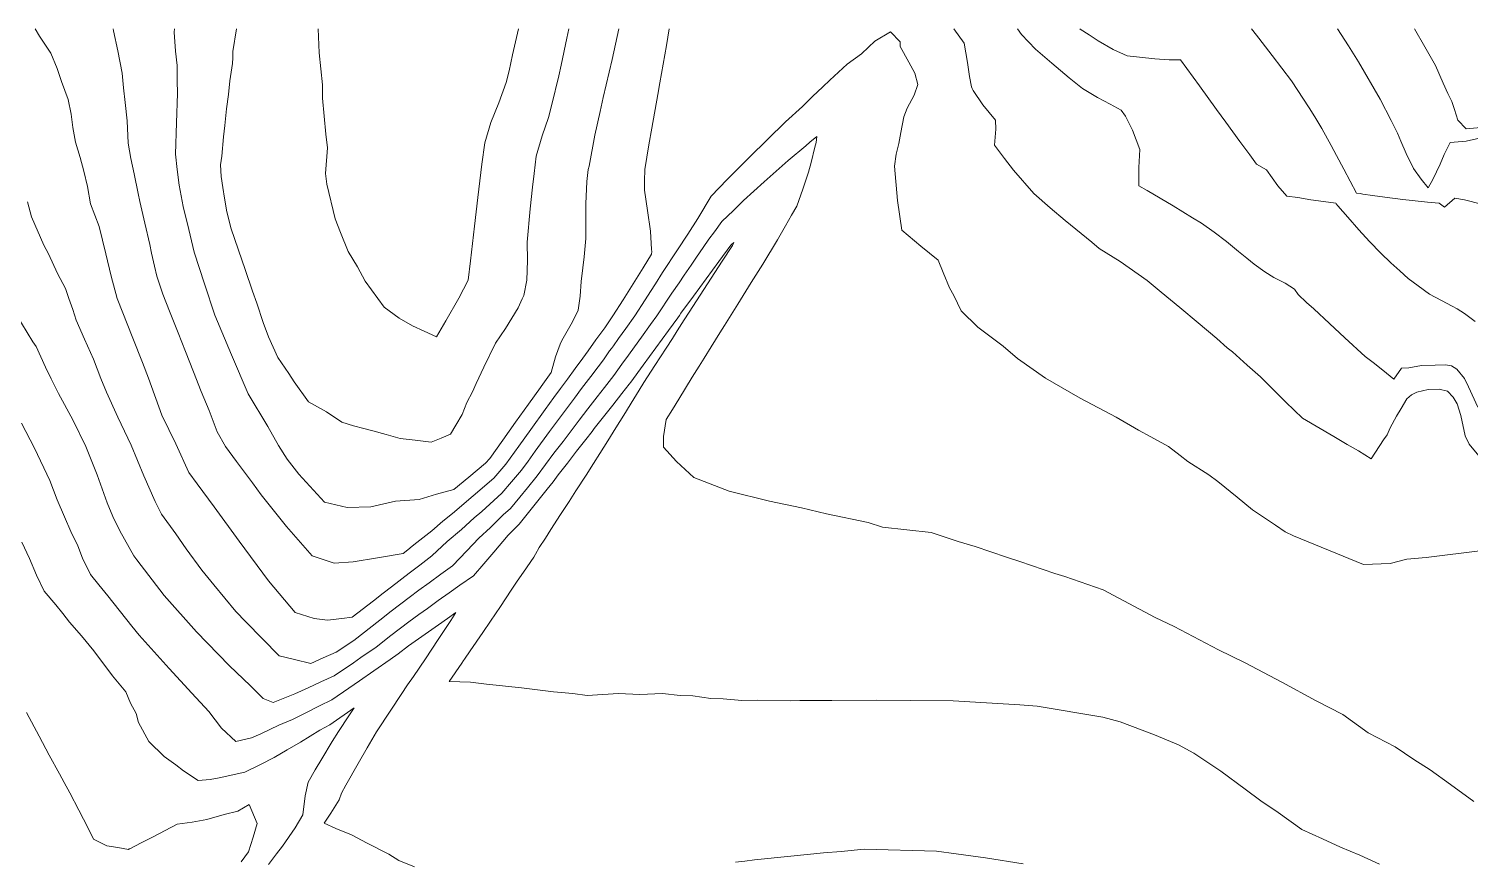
# Model space of a CAD drawing. Header units: inches. Extents: x 11351264 to 11356330, y 6702313 to 6706468.
# Drawn here: x 11355333.5 to 11355670.8, y 6706273.3 to 6706468.1 of the extents above; entities that cross this region are included whole.
import ezdxf

# ---------------------------------------------------------------- set-up
doc = ezdxf.new("R2010")
doc.units = ezdxf.units.IN
doc.header["$MEASUREMENT"] = 0
doc.layers.add('Shumate_Contours_clip1', color=7, linetype='Continuous', lineweight=0)

msp = doc.modelspace()

# ---------------------------------------------------------------- linework, layer by layer
at = {"layer": 'Shumate_Contours_clip1'}
for points, elevation in [([(11355673.1, 6706345.97), (11355669.31, 6706345.46), (11355664.88, 6706344.95), (11355660.55, 6706344.36), (11355655.97, 6706343.99), (11355652.08, 6706342.96), (11355645.84, 6706342.73), (11355629.49, 6706349.42), (11355627.5, 6706350.4), (11355625.24, 6706351.91), (11355619.9, 6706355.5), (11355616.28, 6706358.52), (11355611.79, 6706362.15), (11355609.66, 6706363.73), (11355604.77, 6706366.84), (11355602.92, 6706368.28), (11355600.19, 6706370.36), (11355596.1, 6706372.64), (11355593.18, 6706374.16), (11355587.92, 6706377.24), (11355579.54, 6706381.66), (11355571.45, 6706386.34), (11355564.84, 6706390.97), (11355561.47, 6706393.82), (11355555.6, 6706398.3), (11355551.7, 6706402.12), (11355549.94, 6706405.67), (11355548.97, 6706407.51), (11355547.46, 6706411.05), (11355546.27, 6706413.95), (11355542.27, 6706417.26), (11355537.81, 6706421.01), (11355536.74, 6706427.94), (11355536.04, 6706436), (11355536.44, 6706438.82), (11355537.11, 6706441.28), (11355537.56, 6706443.89), (11355538.24, 6706447.5), (11355539.01, 6706449.57), (11355540.67, 6706452.59), (11355541.56, 6706455.06), (11355540.82, 6706457.78), (11355539.44, 6706460.34), (11355537.43, 6706463.99), (11355537.39, 6706465.07), (11355535.13, 6706467.41), (11355531.48, 6706465.25), (11355529.96, 6706463.87), (11355528.38, 6706462.3), (11355524.99, 6706459.84), (11355520.93, 6706456.12), (11355519.3, 6706454.53), (11355516.88, 6706452.3), (11355514.51, 6706449.98), (11355510.53, 6706446.33), (11355506.31, 6706442.2), (11355502.1, 6706438.07), (11355496.88, 6706432.85), (11355493.16, 6706428.94), (11355490.01, 6706423.76), (11355487.67, 6706420.08), (11355485.3, 6706416.4), (11355481.81, 6706411.08), (11355480.14, 6706408.45), (11355478.95, 6706406.63), (11355477.72, 6706404.7), (11355475.28, 6706400.95), (11355473.19, 6706397.99), (11355471.51, 6706395.64), (11355470.27, 6706393.92), (11355469.81, 6706393.29), (11355469.4, 6706392.72), (11355467.93, 6706390.68), (11355466.73, 6706389.01), (11355464.98, 6706386.71), (11355462.84, 6706383.9), (11355461.18, 6706381.67), (11355459.31, 6706379.16), (11355457.45, 6706376.69), (11355455.33, 6706373.87), (11355451.98, 6706369.26), (11355450.3, 6706366.93), (11355448.79, 6706364.84), (11355446.45, 6706362.08), (11355444.19, 6706359.47), (11355439.47, 6706355.16), (11355437.68, 6706353.63), (11355434.7, 6706350.92), (11355431.41, 6706348.13), (11355427.77, 6706344.74), (11355424.95, 6706342.6), (11355422.49, 6706340.71), (11355418.31, 6706337.49), (11355416.37, 6706335.99), (11355414.12, 6706334.24), (11355409.14, 6706330.37), (11355406.7, 6706330.11), (11355403.36, 6706329.68), (11355400.24, 6706330.13), (11355395.78, 6706331.47), (11355389.57, 6706338.94), (11355382.7, 6706348.23), (11355376.8, 6706356.24), (11355372.86, 6706361.62), (11355370.91, 6706364.28), (11355367.85, 6706370.97), (11355364.62, 6706377.7), (11355361.45, 6706386.34), (11355360.03, 6706390), (11355357.83, 6706395.69), (11355354.12, 6706404.99), (11355352.76, 6706410.22), (11355351.45, 6706415.47), (11355349.89, 6706421.82), (11355347.89, 6706427.18), (11355347.16, 6706431.2), (11355346.31, 6706434.83), (11355345.46, 6706438.02), (11355344.39, 6706441.63), (11355343.78, 6706445.05), (11355343.34, 6706448.11), (11355342.7, 6706451.58), (11355341.14, 6706455.81), (11355340.05, 6706458.82), (11355338.6, 6706462.42), (11355335.94, 6706466.4), (11355334.95, 6706468.13)], 1388), ([(11355483.3, 6706468.13), (11355482.72, 6706464.26), (11355481.18, 6706455.48), (11355480.71, 6706452.74), (11355479.31, 6706444.91), (11355478.61, 6706440.94), (11355477.63, 6706435.23), (11355477.57, 6706432.56), (11355477.56, 6706430.38), (11355478.25, 6706425.56), (11355478.93, 6706420.73), (11355479.23, 6706416.46), (11355479.24, 6706415.99), (11355479.16, 6706415.34), (11355477.21, 6706412.16), (11355474.88, 6706408.42), (11355472.54, 6706404.67), (11355470.16, 6706400.93), (11355468.25, 6706398.16), (11355466.19, 6706395.32), (11355464.35, 6706392.74), (11355463.12, 6706391.03), (11355461.34, 6706388.65), (11355459.5, 6706386.11), (11355457.92, 6706383.95), (11355456.34, 6706381.79), (11355454.28, 6706379), (11355450.95, 6706374.36), (11355448.13, 6706370.42), (11355445.1, 6706366.19), (11355442.27, 6706362.98), (11355437.46, 6706358.8), (11355432.63, 6706354.69), (11355430.37, 6706352.86), (11355427.75, 6706350.65), (11355423.54, 6706347.31), (11355423.12, 6706346.94), (11355422.81, 6706346.7), (11355422.53, 6706346.49), (11355421.05, 6706345.34), (11355415.05, 6706344.27), (11355409.35, 6706343.35), (11355404.9, 6706343.08), (11355399.75, 6706344.77), (11355393.73, 6706351.6), (11355392.53, 6706353.21), (11355387.86, 6706359.07), (11355385.82, 6706361.83), (11355382.07, 6706366.88), (11355379.49, 6706370.37), (11355377.57, 6706373.8), (11355375.65, 6706378.75), (11355373.83, 6706383.2), (11355372.02, 6706387.84), (11355370.09, 6706392.6), (11355368.41, 6706396.93), (11355366.37, 6706402.01), (11355364.81, 6706406.01), (11355363.41, 6706410.26), (11355362.89, 6706412.56), (11355362.19, 6706415.6), (11355361.74, 6706417.61), (11355360.6, 6706422.65), (11355359.45, 6706427.7), (11355359.06, 6706429.55), (11355358.08, 6706434.18), (11355357.36, 6706437.79), (11355356.68, 6706441.39), (11355356.47, 6706446.6), (11355355.98, 6706450.85), (11355355.65, 6706454.3), (11355355.34, 6706457.76), (11355354.26, 6706462.99), (11355353.3, 6706467.69), (11355353.21, 6706468.13)], 1390), ([(11355471.55, 6706468.13), (11355470.01, 6706460.92), (11355467.89, 6706452.05), (11355467.18, 6706448.74), (11355465.92, 6706443.21), (11355464.57, 6706436), (11355464.37, 6706435.16), (11355464.03, 6706432.39), (11355463.81, 6706427.13), (11355463.81, 6706423.1), (11355463.8, 6706419.06), (11355463.42, 6706414.76), (11355463.14, 6706412.19), (11355462.76, 6706408.95), (11355462.5, 6706405.55), (11355462.07, 6706402.24), (11355460.69, 6706399.55), (11355458.22, 6706395.2), (11355457.82, 6706394.3), (11355456.69, 6706391.34), (11355455.75, 6706387.69), (11355453.39, 6706384.39), (11355453.23, 6706384.17), (11355450.43, 6706380.26), (11355447.4, 6706376.03), (11355444.38, 6706371.8), (11355441.36, 6706367.57), (11355440.36, 6706366.46), (11355436.41, 6706363.17), (11355432.97, 6706360.3), (11355428.89, 6706359.18), (11355424.79, 6706357.94), (11355419.26, 6706357.52), (11355413.5, 6706356.25), (11355407.95, 6706356.04), (11355402.69, 6706357.3), (11355396.62, 6706363.89), (11355393.9, 6706367.4), (11355391.92, 6706370.56), (11355389.43, 6706375.03), (11355384.8, 6706382.7), (11355380.86, 6706391.85), (11355377, 6706401.1), (11355374.6, 6706408.47), (11355372.15, 6706415.82), (11355370.87, 6706421.13), (11355369.6, 6706426.51), (11355369.13, 6706429), (11355368.63, 6706431.52), (11355368.17, 6706435.23), (11355367.79, 6706438.76), (11355368.05, 6706446.14), (11355368.25, 6706453.02), (11355368.17, 6706456.05), (11355368.15, 6706459.54), (11355367.79, 6706462.9), (11355367.48, 6706467.38), (11355367.54, 6706468.13)], 1392), ([(11355459.88, 6706468.13), (11355459.4, 6706465.91), (11355458.06, 6706459.65), (11355457.51, 6706457.11), (11355455.84, 6706450.42), (11355455.08, 6706447.37), (11355453.61, 6706443.08), (11355452.22, 6706438.3), (11355451.7, 6706434.27), (11355451.37, 6706431.08), (11355450.81, 6706425.98), (11355450.08, 6706418.21), (11355450.18, 6706413.87), (11355450.01, 6706409.29), (11355449.28, 6706405.72), (11355448.93, 6706404.96), (11355447.98, 6706402.79), (11355445.03, 6706397.98), (11355442.7, 6706394.55), (11355439.93, 6706388.91), (11355438.19, 6706385.09), (11355437.27, 6706383.15), (11355435.95, 6706380.65), (11355434.91, 6706377.85), (11355433.39, 6706375.33), (11355432.17, 6706373.28), (11355429.96, 6706372.32), (11355427.6, 6706371.34), (11355423.89, 6706371.81), (11355420.39, 6706372.2), (11355417.07, 6706373.17), (11355413.97, 6706374.03), (11355411.87, 6706374.57), (11355409.41, 6706375.17), (11355406.7, 6706376.06), (11355403.13, 6706378.44), (11355398.95, 6706380.82), (11355395.57, 6706385.5), (11355394.3, 6706387.45), (11355391.7, 6706391.18), (11355389.53, 6706396.06), (11355388.34, 6706399.4), (11355386.81, 6706403.93), (11355385.82, 6706406.71), (11355384.1, 6706411.8), (11355383.31, 6706414.02), (11355380.8, 6706421.32), (11355379.77, 6706425.32), (11355379.29, 6706428.47), (11355378.87, 6706431.01), (11355378.45, 6706433.54), (11355378.33, 6706436.27), (11355378.61, 6706438.34), (11355378.99, 6706442.85), (11355379.37, 6706445.53), (11355379.72, 6706449.42), (11355380.21, 6706452.77), (11355380.49, 6706455.97), (11355381.13, 6706460.04), (11355381.18, 6706461.36), (11355381.17, 6706462.85), (11355382.04, 6706468.13)], 1394), ([(11355448.09, 6706468.13), (11355446.69, 6706462.03), (11355445.92, 6706458.32), (11355445.15, 6706455.55), (11355443.48, 6706450.84), (11355441.61, 6706446.19), (11355440.22, 6706441.41), (11355439.48, 6706436.45), (11355438.52, 6706428.64), (11355437.74, 6706421.96), (11355436.84, 6706413.78), (11355436.28, 6706409.26), (11355434.11, 6706405.09), (11355431.09, 6706399.77), (11355428.88, 6706396.05), (11355426.02, 6706397.37), (11355423.25, 6706398.57), (11355420.15, 6706400.39), (11355416.61, 6706402.95), (11355412.14, 6706409.06), (11355410.4, 6706412.39), (11355408.2, 6706416), (11355406.37, 6706420.46), (11355405.16, 6706423.65), (11355403.18, 6706431.75), (11355402.86, 6706434.27), (11355403.4, 6706440.26), (11355402.96, 6706443.48), (11355402.21, 6706451.88), (11355402.16, 6706455.03), (11355401.39, 6706462.52), (11355401.16, 6706468.13)], 1396), ([(11355672.86, 6706368.15), (11355670.61, 6706370.91), (11355669.62, 6706372.89), (11355668.62, 6706377.63), (11355667.79, 6706380.33), (11355666.84, 6706381.93), (11355665.52, 6706383.34), (11355663.53, 6706383.76), (11355660.97, 6706383.66), (11355658.34, 6706383.06), (11355657.11, 6706382.48), (11355655.98, 6706381.55), (11355654.67, 6706379.28), (11355653.6, 6706377.43), (11355652.08, 6706374.69), (11355651.41, 6706373.08), (11355650.52, 6706371.95), (11355647.63, 6706367.46), (11355644.68, 6706369.32), (11355642.06, 6706370.81), (11355638.9, 6706372.68), (11355631.56, 6706376.98), (11355629.63, 6706378.88), (11355627.65, 6706380.74), (11355624.54, 6706383.84), (11355621.74, 6706386.64), (11355618.63, 6706389.42), (11355615.18, 6706392.5), (11355613.93, 6706393.49), (11355611.49, 6706395.64), (11355607.18, 6706399.27), (11355602.83, 6706402.88), (11355598.52, 6706406.52), (11355595.24, 6706409.21), (11355588.91, 6706413.63), (11355583.96, 6706416.72), (11355582.26, 6706418.16), (11355575.99, 6706423.27), (11355572.53, 6706426.25), (11355568.68, 6706429.58), (11355563.94, 6706435.07), (11355561.85, 6706437.74), (11355559.5, 6706440.89), (11355559.77, 6706444.65), (11355559.74, 6706446.77), (11355558.24, 6706448.56), (11355556.74, 6706450.35), (11355554.46, 6706453.68), (11355554.29, 6706454.12), (11355554.11, 6706454.58), (11355553.61, 6706456.96), (11355553.15, 6706460.22), (11355552.38, 6706464.8), (11355549.99, 6706468.13)], 1390), ([(11355672.6, 6706379.58), (11355670.4, 6706384.36), (11355669.45, 6706386.24), (11355667.73, 6706388.46), (11355666.47, 6706389.26), (11355665.04, 6706389.46), (11355662.62, 6706389.43), (11355659.42, 6706389.31), (11355656.49, 6706388.8), (11355654.72, 6706388.68), (11355652.94, 6706386.1), (11355650.39, 6706388.22), (11355648.15, 6706390.03), (11355646.26, 6706391.42), (11355641.47, 6706395.79), (11355637.86, 6706399.18), (11355634.26, 6706402.57), (11355632.5, 6706404.07), (11355630.58, 6706405.97), (11355629.71, 6706407.19), (11355627.5, 6706408.59), (11355624.84, 6706409.89), (11355622.76, 6706411.24), (11355620.26, 6706413.06), (11355618.58, 6706414.44), (11355616.63, 6706416.04), (11355613.81, 6706418.31), (11355610.92, 6706420.53), (11355607.91, 6706422.61), (11355605.83, 6706423.86), (11355601.28, 6706426.71), (11355595.21, 6706430.27), (11355593.3, 6706431.4), (11355593.24, 6706435.65), (11355593.51, 6706439.84), (11355591.8, 6706444.42), (11355590.14, 6706447.69), (11355589.09, 6706449.1), (11355586.58, 6706450.51), (11355583.58, 6706452.08), (11355580.1, 6706454.14), (11355576.95, 6706456.65), (11355572.87, 6706460.1), (11355569.07, 6706463.38), (11355565.78, 6706466.81), (11355564.9, 6706468.13)], 1392), ([(11355671.98, 6706399.63), (11355669.46, 6706401.47), (11355667.76, 6706402.57), (11355666.57, 6706403.22), (11355664.08, 6706404.51), (11355661.27, 6706406.03), (11355658.62, 6706407.99), (11355656.3, 6706409.72), (11355654.34, 6706411.46), (11355652.25, 6706413.34), (11355649.9, 6706415.63), (11355647.26, 6706418.35), (11355644.76, 6706421.05), (11355642.15, 6706424.01), (11355639.83, 6706426.72), (11355639.43, 6706427.19), (11355639.35, 6706427.29), (11355636.45, 6706427.69), (11355633.55, 6706428.13), (11355630.51, 6706428.63), (11355627.93, 6706428.94), (11355625.81, 6706431.38), (11355623.17, 6706435.12), (11355620.84, 6706436.45), (11355619.25, 6706438.61), (11355616.94, 6706441.74), (11355613.63, 6706446.29), (11355611.47, 6706449.26), (11355607.49, 6706454.81), (11355605.98, 6706456.78), (11355603, 6706460.83), (11355600.38, 6706460.86), (11355596.98, 6706461.11), (11355590.56, 6706461.8), (11355587.29, 6706463.31), (11355583.73, 6706465.28), (11355581.6, 6706466.71), (11355579.54, 6706468.04), (11355579.44, 6706468.13)], 1394), ([(11355673.46, 6706427.11), (11355669.47, 6706428.1), (11355667.23, 6706428.46), (11355664.79, 6706426.39), (11355663.55, 6706427.29), (11355660.79, 6706427.54), (11355657.27, 6706427.92), (11355655.02, 6706428.21), (11355650.81, 6706428.72), (11355647.95, 6706429.12), (11355645.66, 6706429.45), (11355645.04, 6706429.54), (11355644.19, 6706429.67), (11355641.21, 6706435.26), (11355639.53, 6706438.46), (11355638.28, 6706440.84), (11355636.11, 6706444.79), (11355634.45, 6706447.54), (11355633.11, 6706449.67), (11355628.96, 6706455.97), (11355624.5, 6706461.89), (11355621.37, 6706465.93), (11355619.97, 6706467.71), (11355619.66, 6706468.13)], 1396), ([(11355674.69, 6706442.95), (11355669.87, 6706441.86), (11355666.17, 6706441.52), (11355664.74, 6706438.69), (11355663.76, 6706436.46), (11355662.05, 6706432.84), (11355660.96, 6706430.88), (11355659.35, 6706432.92), (11355657.55, 6706435.42), (11355655.84, 6706438.92), (11355654.59, 6706441.8), (11355653.84, 6706443.67), (11355652.32, 6706446.67), (11355649.77, 6706451.63), (11355644.67, 6706460.41), (11355642.34, 6706464.15), (11355639.79, 6706468.13)], 1398), ([(11355673.33, 6706445.04), (11355669.85, 6706444.75), (11355667.93, 6706446.72), (11355667.13, 6706449.24), (11355666.5, 6706451.13), (11355665.62, 6706452.99), (11355664.51, 6706455.43), (11355662.72, 6706459.51), (11355660.23, 6706463.93), (11355657.81, 6706468.13)], 1400), ([(11355671.65, 6706287.29), (11355666.25, 6706291.21), (11355661.49, 6706294.66), (11355657.63, 6706297.11), (11355653.23, 6706300.06), (11355646.92, 6706303.31), (11355640.99, 6706307.59), (11355634.78, 6706310.84), (11355626.72, 6706315.21), (11355618.14, 6706319.68), (11355611.93, 6706322.78), (11355601.54, 6706328.22), (11355597.09, 6706330.34), (11355584.94, 6706336.8), (11355575.93, 6706339.9), (11355573.6, 6706340.63), (11355565.42, 6706343.43), (11355562.27, 6706344.44), (11355554.94, 6706346.94), (11355550.96, 6706348.09), (11355544.67, 6706350.22), (11355533.29, 6706351.51), (11355529.94, 6706352.53), (11355520.14, 6706354.62), (11355514.3, 6706356), (11355506.83, 6706357.59), (11355497.41, 6706359.9), (11355489.11, 6706363.08), (11355485.02, 6706366.87), (11355482, 6706370.17), (11355482.02, 6706372.67), (11355482.65, 6706376.66), (11355484.11, 6706379.03), (11355485.56, 6706381.4), (11355487.15, 6706383.99), (11355488.75, 6706386.58), (11355490.35, 6706389.17), (11355491.52, 6706391.03), (11355493.17, 6706393.7), (11355495.2, 6706396.96), (11355496.27, 6706398.7), (11355499.39, 6706403.71), (11355502.51, 6706408.72), (11355505.26, 6706413.01), (11355508.66, 6706418.75), (11355510.6, 6706422.02), (11355511.99, 6706424.54), (11355513.19, 6706426.61), (11355514.63, 6706430.63), (11355515.96, 6706434.58), (11355516.55, 6706436.82), (11355517.4, 6706440.42), (11355517.71, 6706441.48), (11355517.91, 6706442.92), (11355516.28, 6706441.61), (11355515.29, 6706440.73), (11355511.16, 6706437.28), (11355505.56, 6706432.34), (11355500.74, 6706427.95), (11355498.36, 6706425.59), (11355495.64, 6706423.02), (11355493.98, 6706420.64), (11355492.63, 6706418.86), (11355491.3, 6706416.93), (11355489.72, 6706414.64), (11355488.52, 6706412.81), (11355486.86, 6706410.43), (11355485.69, 6706408.7), (11355483.98, 6706406.25), (11355480.45, 6706400.98), (11355479, 6706398.92), (11355476.85, 6706395.93), (11355475.23, 6706393.7), (11355473.79, 6706391.72), (11355472.29, 6706389.65), (11355470.36, 6706386.97), (11355468.17, 6706384.14), (11355466.48, 6706381.97), (11355464.33, 6706379.2), (11355462.3, 6706376.53), (11355460.14, 6706373.7), (11355458.49, 6706371.56), (11355456.36, 6706368.78), (11355452.47, 6706363.49), (11355450.16, 6706360.68), (11355448.4, 6706358.53), (11355446.17, 6706355.87), (11355444.5, 6706354.34), (11355441.53, 6706351.41), (11355438.78, 6706348.9), (11355435.96, 6706345.96), (11355432.61, 6706342.45), (11355429.86, 6706340.47), (11355427.12, 6706338.45), (11355424.77, 6706336.72), (11355422.45, 6706334.99), (11355418.26, 6706331.79), (11355415.58, 6706329.69), (11355409.55, 6706324.96), (11355405.39, 6706322.2), (11355402.36, 6706320.86), (11355399.46, 6706319.57), (11355395.67, 6706320.49), (11355392.03, 6706321.38), (11355384.25, 6706329.29), (11355381.94, 6706331.73), (11355376.76, 6706337.97), (11355373.92, 6706341.42), (11355370.31, 6706346.39), (11355367.84, 6706349.88), (11355364.5, 6706354.53), (11355363, 6706357.5), (11355360.34, 6706363.52), (11355357.44, 6706370.67), (11355354.31, 6706377.22), (11355351.63, 6706383.09), (11355350.3, 6706386.3), (11355348.57, 6706390.83), (11355346.48, 6706395.45), (11355344.54, 6706399.96), (11355343.76, 6706402.45), (11355342.79, 6706404.99), (11355342.04, 6706407.35), (11355340.15, 6706410.85), (11355338.04, 6706415.47), (11355336.99, 6706417.47), (11355334.11, 6706424.15), (11355333.15, 6706427.63)], 1386), ([(11355649.6, 6706272.62), (11355644.96, 6706274.68), (11355640.44, 6706276.57), (11355636.24, 6706278.49), (11355631.4, 6706280.7), (11355625.85, 6706284.7), (11355621.85, 6706287.42), (11355618.19, 6706290.12), (11355612.45, 6706294.36), (11355606.16, 6706298.6), (11355602.52, 6706300.52), (11355596.91, 6706302.88), (11355588.93, 6706305.94), (11355584.83, 6706307.03), (11355569.46, 6706309.57), (11355565.39, 6706309.87), (11355549.78, 6706310.85), (11355539.91, 6706310.86), (11355531.8, 6706310.96), (11355521.44, 6706310.9), (11355513.89, 6706310.93), (11355511.76, 6706310.84), (11355504.04, 6706310.99), (11355500.32, 6706310.92), (11355495.95, 6706311.3), (11355493.09, 6706311.4), (11355488.85, 6706311.99), (11355485.92, 6706312.08), (11355481.79, 6706312.57), (11355476.48, 6706312.27), (11355471.49, 6706312.52), (11355464.13, 6706312.08), (11355460.79, 6706312.52), (11355456.26, 6706312.92), (11355448.8, 6706313.87), (11355440.61, 6706314.72), (11355436.82, 6706315.17), (11355431.83, 6706315.38), (11355434.79, 6706319.67), (11355435.17, 6706320.24), (11355435.44, 6706320.61), (11355436.74, 6706322.5), (11355439.74, 6706326.85), (11355441.53, 6706329.47), (11355443.87, 6706332.92), (11355446.34, 6706336.69), (11355447.76, 6706338.81), (11355449.2, 6706340.92), (11355451.62, 6706344.48), (11355452.07, 6706345.15), (11355452.91, 6706346.69), (11355454.38, 6706348.93), (11355455.67, 6706350.92), (11355457.89, 6706354.4), (11355459.89, 6706357.51), (11355461.51, 6706359.99), (11355463.9, 6706363.66), (11355465.62, 6706366.4), (11355467.08, 6706368.73), (11355468.96, 6706371.72), (11355470.83, 6706374.71), (11355472.69, 6706377.71), (11355475.04, 6706381.5), (11355476.33, 6706383.58), (11355477.42, 6706385.31), (11355480.01, 6706389.34), (11355481.29, 6706391.32), (11355482.61, 6706393.38), (11355484.08, 6706395.66), (11355485.2, 6706397.41), (11355486.87, 6706399.99), (11355488.02, 6706401.81), (11355490.59, 6706405.78), (11355493.17, 6706409.75), (11355495.74, 6706413.72), (11355498.12, 6706417.4), (11355498.3, 6706417.73), (11355498.43, 6706418.13), (11355497.89, 6706417.64), (11355497.77, 6706417.5), (11355494.93, 6706413.63), (11355491.98, 6706409.61), (11355489.04, 6706405.58), (11355486.1, 6706401.55), (11355485.73, 6706401.01), (11355485.36, 6706400.48), (11355483.16, 6706397.48), (11355480.21, 6706393.45), (11355477.27, 6706389.42), (11355474.33, 6706385.38), (11355473.99, 6706384.93), (11355472.27, 6706382.75), (11355470.12, 6706380.01), (11355467.96, 6706377.27), (11355465.81, 6706374.53), (11355465.31, 6706373.87), (11355463.81, 6706371.96), (11355461.67, 6706369.23), (11355459.53, 6706366.49), (11355457.39, 6706363.74), (11355456.18, 6706362.12), (11355454.79, 6706360.34), (11355452.6, 6706357.6), (11355450.41, 6706354.87), (11355448.21, 6706352.15), (11355445.65, 6706349.62), (11355442.3, 6706345.61), (11355439.94, 6706342.86), (11355437.55, 6706340.11), (11355434.35, 6706337.87), (11355431.82, 6706336.09), (11355429.3, 6706334.28), (11355426.78, 6706332.47), (11355424.72, 6706331.01), (11355422.4, 6706329.32), (11355418.22, 6706326.15), (11355414.72, 6706323.41), (11355411.2, 6706320.95), (11355409.43, 6706319.72), (11355404.9, 6706316.71), (11355401.81, 6706315.26), (11355398.85, 6706313.85), (11355395.68, 6706312.44), (11355390.68, 6706310.43), (11355388.31, 6706311.37), (11355385.28, 6706314.38), (11355380.43, 6706319.01), (11355375.17, 6706324.39), (11355372.68, 6706326.98), (11355365.13, 6706335.5), (11355358.72, 6706343.82), (11355358.06, 6706344.75), (11355354.74, 6706350.58), (11355353.13, 6706353.97), (11355351.8, 6706357.16), (11355349.48, 6706363.76), (11355346.8, 6706370.35), (11355343.79, 6706376.56), (11355340.42, 6706382.75), (11355338.7, 6706386.19), (11355337.34, 6706388.96), (11355335.18, 6706393.76), (11355334.43, 6706394.87), (11355330.41, 6706401.4)], 1384), ([(11355423.75, 6706271.96), (11355420.08, 6706273.47), (11355417.68, 6706274.89), (11355412.67, 6706277.51), (11355408.97, 6706279.48), (11355405.3, 6706280.96), (11355402.62, 6706282.16), (11355404.17, 6706284.51), (11355406.13, 6706287.65), (11355406.61, 6706289.18), (11355407.62, 6706291.07), (11355410.54, 6706296.17), (11355412.64, 6706299.81), (11355414.82, 6706303.54), (11355418.15, 6706308.63), (11355420.58, 6706312.29), (11355422.12, 6706314.59), (11355423.47, 6706316.54), (11355426.27, 6706320.66), (11355427.78, 6706322.92), (11355429.29, 6706325.19), (11355431.89, 6706329.14), (11355432.22, 6706329.61), (11355433.43, 6706331.48), (11355431.48, 6706330.12), (11355429.32, 6706328.62), (11355427, 6706326.99), (11355424.68, 6706325.36), (11355422.36, 6706323.71), (11355419.89, 6706321.85), (11355418.03, 6706320.52), (11355414.18, 6706317.82), (11355410.89, 6706315.53), (11355408.39, 6706313.81), (11355404.4, 6706311.09), (11355401.47, 6706309.64), (11355397.97, 6706307.86), (11355395.14, 6706306.49), (11355391.97, 6706305.12), (11355387.75, 6706303.11), (11355385.55, 6706302.13), (11355381.89, 6706301.28), (11355378.58, 6706304.41), (11355375.59, 6706308.32), (11355371.58, 6706312.58), (11355366.3, 6706318.37), (11355359.29, 6706326.18), (11355357.59, 6706328.28), (11355351.91, 6706335.39), (11355349.86, 6706337.94), (11355347.86, 6706340.43), (11355345.99, 6706344.22), (11355344.89, 6706347.11), (11355343.31, 6706350.48), (11355341.79, 6706353.92), (11355340.12, 6706357.91), (11355338.35, 6706362.43), (11355334.79, 6706369.99), (11355331.73, 6706375.8)], 1382), ([(11355389.58, 6706272.48), (11355391.44, 6706275.02), (11355392.83, 6706276.83), (11355395.79, 6706281.08), (11355397.6, 6706284.16), (11355398.1, 6706288.6), (11355398.82, 6706291.82), (11355400.44, 6706294.66), (11355402, 6706297.26), (11355404.49, 6706301.28), (11355405.95, 6706303.68), (11355408.37, 6706307.33), (11355409.58, 6706309.18), (11355403.87, 6706305.18), (11355401.59, 6706303.97), (11355397.02, 6706301.13), (11355393.94, 6706299.32), (11355390.84, 6706297.58), (11355387.68, 6706295.93), (11355384.05, 6706294.13), (11355377.97, 6706292.79), (11355375.88, 6706292.41), (11355373.11, 6706292.14), (11355369.64, 6706294.41), (11355367.84, 6706295.84), (11355365.15, 6706297.77), (11355361.52, 6706301.3), (11355359.1, 6706305.73), (11355358.57, 6706307.86), (11355357.28, 6706310.27), (11355356.18, 6706312.9), (11355353.05, 6706316.68), (11355348.64, 6706322.54), (11355345.77, 6706326.07), (11355342.98, 6706329.25), (11355341.41, 6706331.3), (11355339.76, 6706333.29), (11355337.07, 6706336.46), (11355335.26, 6706340.27), (11355333.59, 6706344.13), (11355331.8, 6706347.95)], 1380), ([(11355383.19, 6706273.13), (11355384.88, 6706275.48), (11355385.93, 6706278.91), (11355386.88, 6706282.12), (11355384.99, 6706286.53), (11355382.34, 6706285), (11355379.18, 6706284.22), (11355375.12, 6706283.01), (11355371.68, 6706282.4), (11355368.17, 6706281.95), (11355365.36, 6706280.5), (11355362.58, 6706279.02), (11355359.77, 6706277.58), (11355357.06, 6706276.19), (11355356.96, 6706276.15), (11355356.76, 6706276.04), (11355354.28, 6706276.46), (11355351.69, 6706276.89), (11355348.56, 6706278.41), (11355347.31, 6706281.01), (11355345.16, 6706285.21), (11355343.05, 6706289.27), (11355341.73, 6706291.69), (11355340.64, 6706293.7), (11355338.22, 6706298.09), (11355335.84, 6706302.56), (11355332.93, 6706308.09)], 1378), ([(11355566.22, 6706272.7), (11355557.37, 6706274.07), (11355550.48, 6706275.03), (11355545.87, 6706275.65), (11355528.94, 6706276.08), (11355523.63, 6706275.56), (11355519.48, 6706275.23), (11355511.82, 6706274.45), (11355503.27, 6706273.59), (11355501.01, 6706273.29), (11355498.82, 6706273.03)], 1382)]:
    msp.add_lwpolyline(points, dxfattribs=dict(at, elevation=elevation))

doc.saveas('drawing.dxf')
